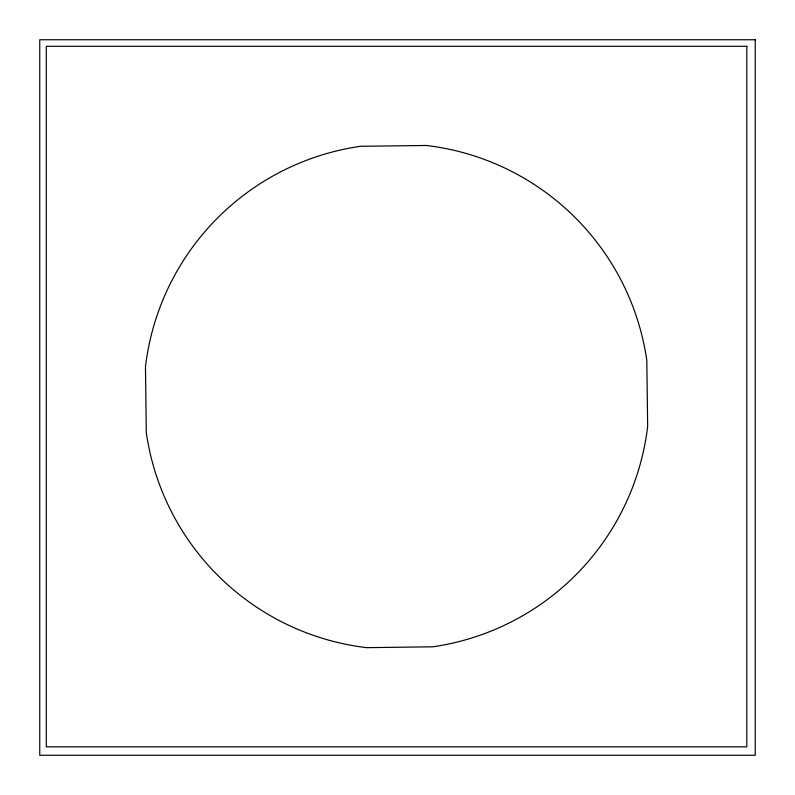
<?xml version="1.0" encoding="UTF-8"?>
<svg xmlns="http://www.w3.org/2000/svg" width="795" height="795" viewBox="0 0 795 795"><rect width="100%" height="100%" fill="white"/><g stroke="black" fill="none" stroke-linecap="round" stroke-linejoin="round"><path stroke-width="1.19" d="M426.418 145.475L360.413 146.3A252.86 252.86 0 0 0 145.475 366.704L146.3 432.709A252.86 252.86 0 0 0 366.704 647.657L432.709 646.822A252.86 252.86 0 0 0 647.657 426.418L646.822 360.413A252.86 252.86 0 0 0 426.418 145.475M755.25 39.75L39.75 39.75L39.75 755.25L755.25 755.25L755.25 39.75M746.823 46.309L46.309 46.309L46.309 746.823L746.823 746.823L746.823 46.309"/></g></svg>
